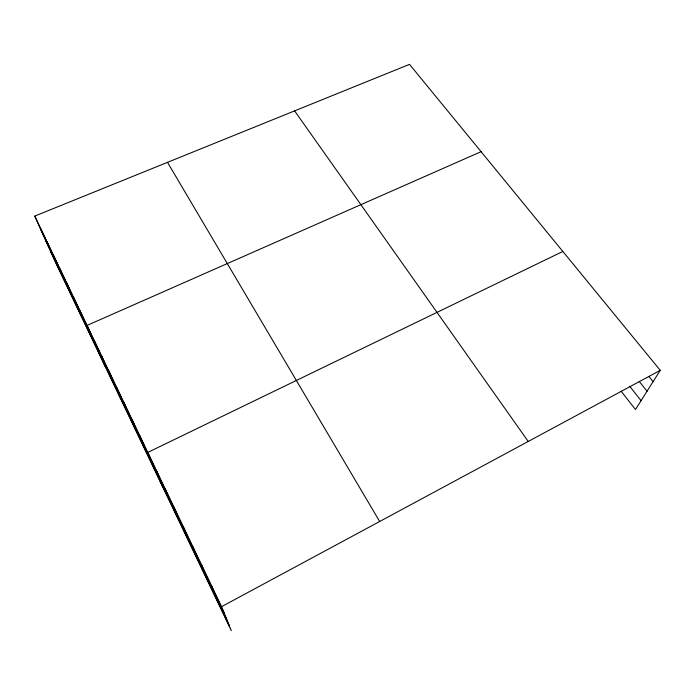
<?xml version="1.0" encoding="UTF-8"?>
<svg xmlns="http://www.w3.org/2000/svg" width="695" height="695" viewBox="0 0 695 695"><rect width="100%" height="100%" fill="white"/><g stroke="black" fill="none" stroke-linecap="round" stroke-linejoin="round"><path stroke-width="1.04" d="M34.75 216.093L221.566 606.666L231.305 630.643L55.504 262.397L34.75 216.093L409.52 64.357L660.25 370.331L635.482 409.503L621.095 391.181M221.566 606.666L660.25 370.331M562.837 251.451L147.783 452.419L162.647 486.83M481.07 151.675L87.049 325.425L105.371 366.847M649.095 376.716L653.091 381.651M639.244 381.442L647.054 391.198M629.67 386.272L641.077 400.659M294.602 110.879L528.226 441.455M167.504 162.343L379.67 521.485M40.718 229.411L224.398 613.65M45.766 240.679L226.779 619.506M50.796 251.885L229.124 625.274M47.13 241.973L52.95 254.995M40.883 228.916L46.782 242.095M66.546 282.561L72.115 295.088M59.952 268.791L65.617 281.492M53.489 255.256L59.231 268.131M80.081 310.873L85.476 323.027M73.253 296.583L78.735 308.936M94.138 340.246L99.324 352M108.733 370.756L113.693 382.059M101.366 355.362L106.439 366.882M116.239 386.455L121.078 397.514M131.702 418.781L136.29 429.328M123.892 402.457L128.61 413.264M139.66 435.435L144.117 445.695M156.332 470.28L160.484 479.941M165.054 488.524L169.041 497.855M173.967 507.15L177.79 516.142M183.072 526.193L186.712 534.811M192.376 545.644L195.834 553.889M201.889 565.53L205.147 573.375M211.619 585.868L214.668 593.295"/></g></svg>
